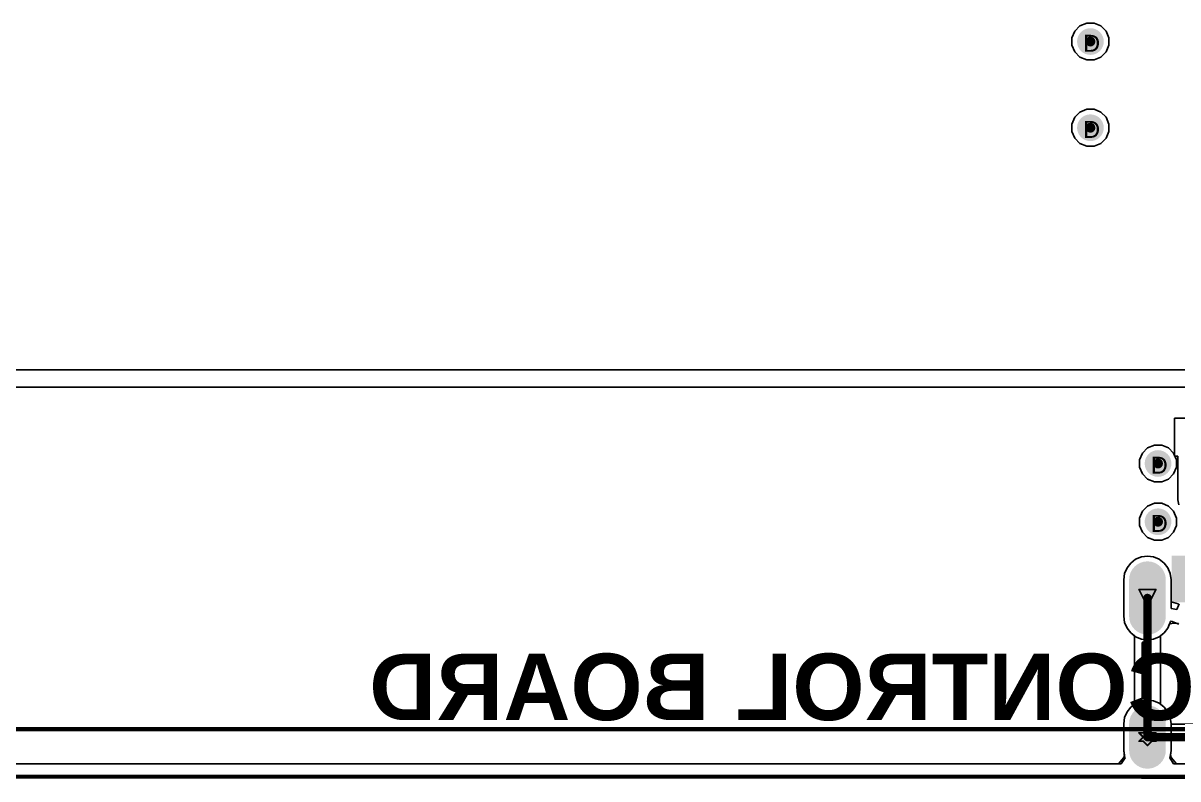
# Model space of a CAD drawing. Header units: inches. Extents: x 0 to 5032, y 0 to 5323.
# Drawn here: x 38.36 to 73.09, y -0.07 to 22.65 of the extents above; entities that cross this region are included whole.
import ezdxf

# ---------------------------------------------------------------- set-up
doc = ezdxf.new("R2010")
doc.units = ezdxf.units.IN
for name, color, linetype in [('Board Outline', 216, 'Continuous'), ('Bottom Layer', 5, 'Continuous'), ('Bottom Overlay', 54, 'Continuous'), ('Bottom Solder', 6, 'Continuous'), ('Dimension', 6, 'Continuous'), ('Drill Drawing', 1, 'Continuous'), ('Layer 1', 16, 'Continuous'), ('Layer 2', 76, 'Continuous'), ('Mechanical 13', 56, 'Continuous'), ('Multi-Layer', 9, 'Continuous'), ('Pad Holes', 156, 'Continuous'), ('Top Layer', 1, 'Continuous'), ('Top Overlay', 2, 'Continuous'), ('Top Paste', 8, 'Continuous'), ('Top Solder', 216, 'Continuous'), ('Via Holes', 16, 'Continuous')]:
    doc.layers.add(name, color=color, linetype=linetype)
doc.styles.add('Arial', font='', dxfattribs={"height": 0.2})
doc.styles.add('Arial_Bold', font='', dxfattribs={"height": 0.2})
doc.styles.get('Arial').set_extended_font_data('Arial')
doc.styles.get('Arial_Bold').set_extended_font_data('Arial', bold=True)

# ---------------------------------------------------------------- blocks, each defined once
blk = doc.blocks.new('TYPE_C_31_M_12__442')
at = {"layer": 'Bottom Layer'}
h = blk.add_hatch(color=5, dxfattribs=at)
edge = h.paths.add_edge_path()
edge.add_arc((-4.325, 2.355), 0.45, 0, 180)
edge.add_line((-4.775, 2.355), (-4.775, 1.255))
edge.add_arc((-4.325, 1.255), 0.45, 180, 360)
edge.add_line((-3.875, 1.255), (-3.875, 2.355))
h = blk.add_hatch(color=5, dxfattribs=at)
edge = h.paths.add_edge_path()
edge.add_arc((4.325, 1.255), 0.45, 180, 360)
edge.add_line((4.775, 1.255), (4.775, 2.355))
edge.add_arc((4.325, 2.355), 0.45, 0, 180)
edge.add_line((3.875, 2.355), (3.875, 1.255))
h = blk.add_hatch(color=5, dxfattribs=at)
edge = h.paths.add_edge_path()
edge.add_arc((-4.325, -2.775), 0.45, 180, 360)
edge.add_line((-3.875, -2.775), (-3.875, -1.975))
edge.add_arc((-4.325, -1.975), 0.45, 0, 180)
edge.add_line((-4.775, -1.975), (-4.775, -2.775))
h = blk.add_hatch(color=5, dxfattribs=at)
edge = h.paths.add_edge_path()
edge.add_arc((4.325, -2.775), 0.45, 180, 360)
edge.add_line((4.775, -2.775), (4.775, -1.975))
edge.add_arc((4.325, -1.975), 0.45, 0, 180)
edge.add_line((3.875, -1.975), (3.875, -2.775))
at = {"layer": 'Bottom Solder'}
h = blk.add_hatch(color=6, dxfattribs=at)
edge = h.paths.add_edge_path()
edge.add_arc((-4.325, 2.355), 0.552, 0, 180)
edge.add_line((-4.877, 2.355), (-4.877, 1.255))
edge.add_arc((-4.325, 1.255), 0.552, 180, 360)
edge.add_line((-3.773, 1.255), (-3.773, 2.355))
h = blk.add_hatch(color=6, dxfattribs=at)
edge = h.paths.add_edge_path()
edge.add_arc((4.325, 1.255), 0.552, 180, 360)
edge.add_line((4.877, 1.255), (4.877, 2.355))
edge.add_arc((4.325, 2.355), 0.552, 0, 180)
edge.add_line((3.773, 2.355), (3.773, 1.255))
h = blk.add_hatch(color=6, dxfattribs=at)
edge = h.paths.add_edge_path()
edge.add_arc((-2.89, 1.305), 0.102, 0, 360)
h = blk.add_hatch(color=6, dxfattribs=at)
edge = h.paths.add_edge_path()
edge.add_arc((2.89, 1.305), 0.102, 0, 360)
h = blk.add_hatch(color=6, dxfattribs=at)
edge = h.paths.add_edge_path()
edge.add_arc((-4.325, -2.775), 0.552, 180, 360)
edge.add_line((-3.773, -2.775), (-3.773, -1.975))
edge.add_arc((-4.325, -1.975), 0.552, 0, 180)
edge.add_line((-4.877, -1.975), (-4.877, -2.775))
h = blk.add_hatch(color=6, dxfattribs=at)
edge = h.paths.add_edge_path()
edge.add_arc((4.325, -2.775), 0.552, 180, 360)
edge.add_line((4.877, -2.775), (4.877, -1.975))
edge.add_arc((4.325, -1.975), 0.552, 0, 180)
edge.add_line((3.773, -1.975), (3.773, -2.775))
at = {"layer": 'Layer 1'}
h = blk.add_hatch(color=16, dxfattribs=at)
edge = h.paths.add_edge_path()
edge.add_arc((-4.325, 2.355), 0.45, 0, 180)
edge.add_line((-4.775, 2.355), (-4.775, 1.255))
edge.add_arc((-4.325, 1.255), 0.45, 180, 360)
edge.add_line((-3.875, 1.255), (-3.875, 2.355))
h = blk.add_hatch(color=16, dxfattribs=at)
edge = h.paths.add_edge_path()
edge.add_arc((4.325, 1.255), 0.45, 180, 360)
edge.add_line((4.775, 1.255), (4.775, 2.355))
edge.add_arc((4.325, 2.355), 0.45, 0, 180)
edge.add_line((3.875, 2.355), (3.875, 1.255))
h = blk.add_hatch(color=16, dxfattribs=at)
edge = h.paths.add_edge_path()
edge.add_arc((-4.325, -2.775), 0.45, 180, 360)
edge.add_line((-3.875, -2.775), (-3.875, -1.975))
edge.add_arc((-4.325, -1.975), 0.45, 0, 180)
edge.add_line((-4.775, -1.975), (-4.775, -2.775))
h = blk.add_hatch(color=16, dxfattribs=at)
edge = h.paths.add_edge_path()
edge.add_arc((4.325, -2.775), 0.45, 180, 360)
edge.add_line((4.775, -2.775), (4.775, -1.975))
edge.add_arc((4.325, -1.975), 0.45, 0, 180)
edge.add_line((3.875, -1.975), (3.875, -2.775))
at = {"layer": 'Layer 2'}
h = blk.add_hatch(color=76, dxfattribs=at)
edge = h.paths.add_edge_path()
edge.add_arc((-4.325, 2.355), 0.45, 0, 180)
edge.add_line((-4.775, 2.355), (-4.775, 1.255))
edge.add_arc((-4.325, 1.255), 0.45, 180, 360)
edge.add_line((-3.875, 1.255), (-3.875, 2.355))
h = blk.add_hatch(color=76, dxfattribs=at)
edge = h.paths.add_edge_path()
edge.add_arc((4.325, 1.255), 0.45, 180, 360)
edge.add_line((4.775, 1.255), (4.775, 2.355))
edge.add_arc((4.325, 2.355), 0.45, 0, 180)
edge.add_line((3.875, 2.355), (3.875, 1.255))
h = blk.add_hatch(color=76, dxfattribs=at)
edge = h.paths.add_edge_path()
edge.add_arc((-4.325, -2.775), 0.45, 180, 360)
edge.add_line((-3.875, -2.775), (-3.875, -1.975))
edge.add_arc((-4.325, -1.975), 0.45, 0, 180)
edge.add_line((-4.775, -1.975), (-4.775, -2.775))
h = blk.add_hatch(color=76, dxfattribs=at)
edge = h.paths.add_edge_path()
edge.add_arc((4.325, -2.775), 0.45, 180, 360)
edge.add_line((4.775, -2.775), (4.775, -1.975))
edge.add_arc((4.325, -1.975), 0.45, 0, 180)
edge.add_line((3.875, -1.975), (3.875, -2.775))
at = {"layer": 'Multi-Layer'}
h = blk.add_hatch(color=9, dxfattribs=at)
edge = h.paths.add_edge_path()
edge.add_arc((-4.325, 2.355), 0.45, 0, 180)
edge.add_line((-4.775, 2.355), (-4.775, 1.255))
edge.add_arc((-4.325, 1.255), 0.45, 180, 360)
edge.add_line((-3.875, 1.255), (-3.875, 2.355))
h = blk.add_hatch(color=9, dxfattribs=at)
edge = h.paths.add_edge_path()
edge.add_arc((4.325, 1.255), 0.45, 180, 360)
edge.add_line((4.775, 1.255), (4.775, 2.355))
edge.add_arc((4.325, 2.355), 0.45, 0, 180)
edge.add_line((3.875, 2.355), (3.875, 1.255))
h = blk.add_hatch(color=9, dxfattribs=at)
edge = h.paths.add_edge_path()
edge.add_arc((-4.325, -2.775), 0.45, 180, 360)
edge.add_line((-3.875, -2.775), (-3.875, -1.975))
edge.add_arc((-4.325, -1.975), 0.45, 0, 180)
edge.add_line((-4.775, -1.975), (-4.775, -2.775))
h = blk.add_hatch(color=9, dxfattribs=at)
edge = h.paths.add_edge_path()
edge.add_arc((4.325, -2.775), 0.45, 180, 360)
edge.add_line((4.775, -2.775), (4.775, -1.975))
edge.add_arc((4.325, -1.975), 0.45, 0, 180)
edge.add_line((3.875, -1.975), (3.875, -2.775))
at = {"layer": 'Pad Holes'}
h = blk.add_hatch(color=7, dxfattribs=at)
edge = h.paths.add_edge_path()
edge.add_arc((-4.325, 1.255), 0.3, 180, 360)
edge.add_line((-4.025, 1.255), (-4.025, 2.355))
edge.add_arc((-4.325, 2.355), 0.3, 0, 180)
edge.add_line((-4.625, 2.355), (-4.625, 1.255))
h = blk.add_hatch(color=7, dxfattribs=at)
edge = h.paths.add_edge_path()
edge.add_arc((4.325, 1.255), 0.3, 180, 360)
edge.add_line((4.625, 1.255), (4.625, 2.355))
edge.add_arc((4.325, 2.355), 0.3, 0, 180)
edge.add_line((4.025, 2.355), (4.025, 1.255))
h = blk.add_hatch(color=7, dxfattribs=at)
edge = h.paths.add_edge_path()
edge.add_arc((-2.89, 1.305), 0.31, 0, 360)
h = blk.add_hatch(color=7, dxfattribs=at)
edge = h.paths.add_edge_path()
edge.add_arc((2.89, 1.305), 0.31, 0, 360)
h = blk.add_hatch(color=7, dxfattribs=at)
edge = h.paths.add_edge_path()
edge.add_arc((-4.325, -2.775), 0.3, 180, 360)
edge.add_line((-4.025, -2.775), (-4.025, -1.975))
edge.add_arc((-4.325, -1.975), 0.3, 0, 180)
edge.add_line((-4.625, -1.975), (-4.625, -2.775))
h = blk.add_hatch(color=7, dxfattribs=at)
edge = h.paths.add_edge_path()
edge.add_arc((4.325, -2.775), 0.3, 180, 360)
edge.add_line((4.625, -2.775), (4.625, -1.975))
edge.add_arc((4.325, -1.975), 0.3, 0, 180)
edge.add_line((4.025, -1.975), (4.025, -2.775))
at = {"layer": 'Top Layer'}
h = blk.add_hatch(color=1, dxfattribs=at)
edge = h.paths.add_edge_path()
edge.add_arc((-4.325, 2.355), 0.45, 0, 180)
edge.add_line((-4.775, 2.355), (-4.775, 1.255))
edge.add_arc((-4.325, 1.255), 0.45, 180, 360)
edge.add_line((-3.875, 1.255), (-3.875, 2.355))
for points in [[(-3.5, 2.975), (-2.9, 2.975), (-2.9, 1.775), (-3.5, 1.775)], [(-2.7, 2.975), (-2.1, 2.975), (-2.1, 1.775), (-2.7, 1.775)], [(-1.9, 2.975), (-1.6, 2.975), (-1.6, 1.775), (-1.9, 1.775)], [(-1.4, 2.975), (-1.1, 2.975), (-1.1, 1.775), (-1.4, 1.775)], [(-0.9, 2.975), (-0.6, 2.975), (-0.6, 1.775), (-0.9, 1.775)], [(-0.4, 2.975), (-0.1, 2.975), (-0.1, 1.775), (-0.4, 1.775)], [(0.4, 1.775), (0.1, 1.775), (0.1, 2.975), (0.4, 2.975)], [(0.9, 1.775), (0.6, 1.775), (0.6, 2.975), (0.9, 2.975)], [(1.4, 1.775), (1.1, 1.775), (1.1, 2.975), (1.4, 2.975)], [(1.9, 1.775), (1.6, 1.775), (1.6, 2.975), (1.9, 2.975)], [(2.7, 1.775), (2.1, 1.775), (2.1, 2.975), (2.7, 2.975)], [(2.9, 2.975), (3.5, 2.975), (3.5, 1.775), (2.9, 1.775)]]:
    blk.add_hatch(color=1, dxfattribs=at).paths.add_polyline_path(points)
h = blk.add_hatch(color=1, dxfattribs=at)
edge = h.paths.add_edge_path()
edge.add_arc((4.325, 1.255), 0.45, 180, 360)
edge.add_line((4.775, 1.255), (4.775, 2.355))
edge.add_arc((4.325, 2.355), 0.45, 0, 180)
edge.add_line((3.875, 2.355), (3.875, 1.255))
h = blk.add_hatch(color=1, dxfattribs=at)
edge = h.paths.add_edge_path()
edge.add_arc((-4.325, -2.775), 0.45, 180, 360)
edge.add_line((-3.875, -2.775), (-3.875, -1.975))
edge.add_arc((-4.325, -1.975), 0.45, 0, 180)
edge.add_line((-4.775, -1.975), (-4.775, -2.775))
h = blk.add_hatch(color=1, dxfattribs=at)
edge = h.paths.add_edge_path()
edge.add_arc((4.325, -2.775), 0.45, 180, 360)
edge.add_line((4.775, -2.775), (4.775, -1.975))
edge.add_arc((4.325, -1.975), 0.45, 0, 180)
edge.add_line((3.875, -1.975), (3.875, -2.775))
at = {"layer": 'Top Paste'}
for points in [[(-3.5, 2.975), (-2.9, 2.975), (-2.9, 1.775), (-3.5, 1.775)], [(-2.7, 2.975), (-2.1, 2.975), (-2.1, 1.775), (-2.7, 1.775)], [(-1.9, 2.975), (-1.6, 2.975), (-1.6, 1.775), (-1.9, 1.775)], [(-1.4, 2.975), (-1.1, 2.975), (-1.1, 1.775), (-1.4, 1.775)], [(-0.9, 2.975), (-0.6, 2.975), (-0.6, 1.775), (-0.9, 1.775)], [(-0.4, 2.975), (-0.1, 2.975), (-0.1, 1.775), (-0.4, 1.775)], [(0.4, 1.775), (0.1, 1.775), (0.1, 2.975), (0.4, 2.975)], [(0.9, 1.775), (0.6, 1.775), (0.6, 2.975), (0.9, 2.975)], [(1.4, 1.775), (1.1, 1.775), (1.1, 2.975), (1.4, 2.975)], [(1.9, 1.775), (1.6, 1.775), (1.6, 2.975), (1.9, 2.975)], [(2.7, 1.775), (2.1, 1.775), (2.1, 2.975), (2.7, 2.975)], [(2.9, 2.975), (3.5, 2.975), (3.5, 1.775), (2.9, 1.775)]]:
    blk.add_hatch(color=8, dxfattribs=at).paths.add_polyline_path(points)
at = {"layer": 'Top Solder'}
h = blk.add_hatch(color=216, dxfattribs=at)
edge = h.paths.add_edge_path()
edge.add_arc((-4.325, 2.355), 0.552, 0, 180)
edge.add_line((-4.877, 2.355), (-4.877, 1.255))
edge.add_arc((-4.325, 1.255), 0.552, 180, 360)
edge.add_line((-3.773, 1.255), (-3.773, 2.355))
for points in [[(-3.602, 3.077), (-2.798, 3.077), (-2.798, 1.673), (-3.602, 1.673)], [(-2.802, 3.077), (-1.998, 3.077), (-1.998, 1.673), (-2.802, 1.673)], [(-2.002, 3.077), (-1.498, 3.077), (-1.498, 1.673), (-2.002, 1.673)], [(-1.502, 3.077), (-0.998, 3.077), (-0.998, 1.673), (-1.502, 1.673)], [(-1.002, 3.077), (-0.498, 3.077), (-0.498, 1.673), (-1.002, 1.673)], [(-0.502, 3.077), (0.002, 3.077), (0.002, 1.673), (-0.502, 1.673)], [(0.502, 1.673), (-0.002, 1.673), (-0.002, 3.077), (0.502, 3.077)], [(1.002, 1.673), (0.498, 1.673), (0.498, 3.077), (1.002, 3.077)], [(1.502, 1.673), (0.998, 1.673), (0.998, 3.077), (1.502, 3.077)], [(2.002, 1.673), (1.498, 1.673), (1.498, 3.077), (2.002, 3.077)], [(2.802, 1.673), (1.998, 1.673), (1.998, 3.077), (2.802, 3.077)], [(2.798, 3.077), (3.602, 3.077), (3.602, 1.673), (2.798, 1.673)]]:
    blk.add_hatch(color=216, dxfattribs=at).paths.add_polyline_path(points)
h = blk.add_hatch(color=216, dxfattribs=at)
edge = h.paths.add_edge_path()
edge.add_arc((4.325, 1.255), 0.552, 180, 360)
edge.add_line((4.877, 1.255), (4.877, 2.355))
edge.add_arc((4.325, 2.355), 0.552, 0, 180)
edge.add_line((3.773, 2.355), (3.773, 1.255))
h = blk.add_hatch(color=216, dxfattribs=at)
edge = h.paths.add_edge_path()
edge.add_arc((-2.89, 1.305), 0.102, 0, 360)
h = blk.add_hatch(color=216, dxfattribs=at)
edge = h.paths.add_edge_path()
edge.add_arc((2.89, 1.305), 0.102, 0, 360)
h = blk.add_hatch(color=216, dxfattribs=at)
edge = h.paths.add_edge_path()
edge.add_arc((-4.325, -2.775), 0.552, 180, 360)
edge.add_line((-3.773, -2.775), (-3.773, -1.975))
edge.add_arc((-4.325, -1.975), 0.552, 0, 180)
edge.add_line((-4.877, -1.975), (-4.877, -2.775))
h = blk.add_hatch(color=216, dxfattribs=at)
edge = h.paths.add_edge_path()
edge.add_arc((4.325, -2.775), 0.552, 180, 360)
edge.add_line((4.877, -2.775), (4.877, -1.975))
edge.add_arc((4.325, -1.975), 0.552, 0, 180)
edge.add_line((3.773, -1.975), (3.773, -2.775))
at = {"layer": 'Mechanical 13'}
for points in [[(-1.868, -2.897, 0.127, 0.127, 0), (-1.691, -2.72, 0.127, 0.127, 0)], [(-1.691, -2.72, 0.127, 0.127, 0), (-1.487, -2.72, 0.127, 0.127, 0)], [(-1.868, -3.202, 0.127, 0.127, 0), (-1.868, -2.897, 0.127, 0.127, 0)], [(-2.072, -3.202, 0.127, 0.127, 0), (-1.908, -3.365, 0.127, 0.127, 0)], [(-2.072, -3.202, 0.127, 0.127, 0), (-1.868, -3.202, 0.127, 0.127, 0)], [(-1.868, -3.202, 0.127, 0.127, 0), (-1.665, -3.202, 0.127, 0.127, 0)], [(-1.828, -3.365, 0.127, 0.127, 0), (-1.665, -3.202, 0.127, 0.127, 0)]]:
    blk.add_lwpolyline(points, format="xyseb", dxfattribs=at)
for points in [[(-1.722, -2.72, 0.0635, 0.0635, 1), (-1.659, -2.72, 0.0635, 0.0635, 1)], [(-1.722, -2.72, 0.0635, 0.0635, 1), (-1.659, -2.72, 0.0635, 0.0635, 1)], [(-1.519, -2.72, 0.0635, 0.0635, 1), (-1.456, -2.72, 0.0635, 0.0635, 1)], [(-1.9, -2.897, 0.0635, 0.0635, 1), (-1.837, -2.897, 0.0635, 0.0635, 1)], [(-1.9, -2.897, 0.0635, 0.0635, 1), (-1.837, -2.897, 0.0635, 0.0635, 1)], [(-2.103, -3.202, 0.0635, 0.0635, 1), (-2.04, -3.202, 0.0635, 0.0635, 1)], [(-2.103, -3.202, 0.0635, 0.0635, 1), (-2.04, -3.202, 0.0635, 0.0635, 1)], [(-1.94, -3.365, 0.0635, 0.0635, 1), (-1.877, -3.365, 0.0635, 0.0635, 1)], [(-1.9, -3.202, 0.0635, 0.0635, 1), (-1.837, -3.202, 0.0635, 0.0635, 1)], [(-1.9, -3.202, 0.0635, 0.0635, 1), (-1.837, -3.202, 0.0635, 0.0635, 1)], [(-1.9, -3.202, 0.0635, 0.0635, 1), (-1.837, -3.202, 0.0635, 0.0635, 1)], [(-1.86, -3.365, 0.0635, 0.0635, 1), (-1.797, -3.365, 0.0635, 0.0635, 1)], [(-1.697, -3.202, 0.0635, 0.0635, 1), (-1.633, -3.202, 0.0635, 0.0635, 1)], [(-1.697, -3.202, 0.0635, 0.0635, 1), (-1.633, -3.202, 0.0635, 0.0635, 1)]]:
    blk.add_lwpolyline(points, format="xyseb", close=True, dxfattribs=at)
at = {"layer": 'Top Overlay'}
for points in [[(-4.445, -1.181, 0.127, 0.127, 0), (-4.445, 0.445, 0.127, 0.127, 0)], [(4.445, -1.181, 0.127, 0.127, 0), (4.445, 0.445, 0.127, 0.127, 0)], [(-4.495, -3.569, 0.127, 0.127, 0), (4.495, -3.569, 0.127, 0.127, 0)]]:
    blk.add_lwpolyline(points, format="xyseb", dxfattribs=at)
for points in [[(-4.476, 0.445, 0.0635, 0.0635, 1), (-4.413, 0.445, 0.0635, 0.0635, 1)], [(4.413, 0.445, 0.0635, 0.0635, 1), (4.476, 0.445, 0.0635, 0.0635, 1)], [(-4.476, -1.181, 0.0635, 0.0635, 1), (-4.413, -1.181, 0.0635, 0.0635, 1)], [(4.413, -1.181, 0.0635, 0.0635, 1), (4.476, -1.181, 0.0635, 0.0635, 1)], [(-4.527, -3.569, 0.0635, 0.0635, 1), (-4.464, -3.569, 0.0635, 0.0635, 1)], [(4.464, -3.569, 0.0635, 0.0635, 1), (4.527, -3.569, 0.0635, 0.0635, 1)]]:
    blk.add_lwpolyline(points, format="xyseb", close=True, dxfattribs=at)
at = {"layer": 'Mechanical 13', "style": 'Arial_Bold'}
blk.add_text('PCB Edge', height=0.8, rotation=360, dxfattribs=at).set_placement((-1.338, -2.999))

msp = doc.modelspace()

# ---------------------------------------------------------------- hatches: boundary and pattern name
at = {"layer": 'Bottom Layer'}
h = msp.add_hatch(color=5, dxfattribs=at)
edge = h.paths.add_edge_path()
edge.add_arc((70.46, 22.098), 0.3, 0, 360)
h = msp.add_hatch(color=5, dxfattribs=at)
edge = h.paths.add_edge_path()
edge.add_arc((70.46, 19.507), 0.3, 0, 360)
h = msp.add_hatch(color=5, dxfattribs=at)
edge = h.paths.add_edge_path()
edge.add_arc((72.494, 9.414), 0.3, 0, 360)
h = msp.add_hatch(color=5, dxfattribs=at)
edge = h.paths.add_edge_path()
edge.add_arc((72.494, 7.663), 0.3, 0, 360)
at = {"layer": 'Bottom Solder'}
h = msp.add_hatch(color=6, dxfattribs=at)
edge = h.paths.add_edge_path()
edge.add_arc((70.46, 22.098), 0.402, 0, 360)
h = msp.add_hatch(color=6, dxfattribs=at)
edge = h.paths.add_edge_path()
edge.add_arc((70.46, 19.507), 0.402, 0, 360)
h = msp.add_hatch(color=6, dxfattribs=at)
edge = h.paths.add_edge_path()
edge.add_arc((72.494, 9.414), 0.402, 0, 360)
h = msp.add_hatch(color=6, dxfattribs=at)
edge = h.paths.add_edge_path()
edge.add_arc((72.494, 7.663), 0.402, 0, 360)
at = {"layer": 'Layer 1'}
h = msp.add_hatch(color=16, dxfattribs=at)
edge = h.paths.add_edge_path()
edge.add_arc((70.46, 22.098), 0.3, 0, 360)
h = msp.add_hatch(color=16, dxfattribs=at)
edge = h.paths.add_edge_path()
edge.add_arc((70.46, 19.507), 0.3, 0, 360)
h = msp.add_hatch(color=16, dxfattribs=at)
edge = h.paths.add_edge_path()
edge.add_arc((72.494, 9.414), 0.3, 0, 360)
h = msp.add_hatch(color=16, dxfattribs=at)
edge = h.paths.add_edge_path()
edge.add_arc((72.494, 7.663), 0.3, 0, 360)
at = {"layer": 'Layer 2'}
h = msp.add_hatch(color=76, dxfattribs=at)
edge = h.paths.add_edge_path()
edge.add_arc((70.46, 22.098), 0.3, 0, 360)
h = msp.add_hatch(color=76, dxfattribs=at)
edge = h.paths.add_edge_path()
edge.add_arc((70.46, 19.507), 0.3, 0, 360)
h = msp.add_hatch(color=76, dxfattribs=at)
edge = h.paths.add_edge_path()
edge.add_arc((72.494, 9.414), 0.3, 0, 360)
h = msp.add_hatch(color=76, dxfattribs=at)
edge = h.paths.add_edge_path()
edge.add_arc((72.494, 7.663), 0.3, 0, 360)
at = {"layer": 'Top Layer'}
h = msp.add_hatch(color=1, dxfattribs=at)
edge = h.paths.add_edge_path()
edge.add_arc((70.46, 22.098), 0.3, 0, 360)
h = msp.add_hatch(color=1, dxfattribs=at)
edge = h.paths.add_edge_path()
edge.add_arc((70.46, 19.507), 0.3, 0, 360)
h = msp.add_hatch(color=1, dxfattribs=at)
edge = h.paths.add_edge_path()
edge.add_arc((72.494, 9.414), 0.3, 0, 360)
h = msp.add_hatch(color=1, dxfattribs=at)
edge = h.paths.add_edge_path()
edge.add_arc((72.494, 7.663), 0.3, 0, 360)
at = {"layer": 'Top Solder'}
h = msp.add_hatch(color=216, dxfattribs=at)
edge = h.paths.add_edge_path()
edge.add_arc((70.46, 22.098), 0.402, 0, 360)
h = msp.add_hatch(color=216, dxfattribs=at)
edge = h.paths.add_edge_path()
edge.add_arc((70.46, 19.507), 0.402, 0, 360)
h = msp.add_hatch(color=216, dxfattribs=at)
edge = h.paths.add_edge_path()
edge.add_arc((72.494, 9.414), 0.402, 0, 360)
h = msp.add_hatch(color=216, dxfattribs=at)
edge = h.paths.add_edge_path()
edge.add_arc((72.494, 7.663), 0.402, 0, 360)
at = {"layer": 'Via Holes'}
h = msp.add_hatch(color=7, dxfattribs=at)
edge = h.paths.add_edge_path()
edge.add_arc((70.46, 22.098), 0.15, 0, 360)
h = msp.add_hatch(color=7, dxfattribs=at)
edge = h.paths.add_edge_path()
edge.add_arc((70.46, 19.507), 0.15, 0, 360)
h = msp.add_hatch(color=7, dxfattribs=at)
edge = h.paths.add_edge_path()
edge.add_arc((72.494, 9.414), 0.15, 0, 360)
h = msp.add_hatch(color=7, dxfattribs=at)
edge = h.paths.add_edge_path()
edge.add_arc((72.494, 7.663), 0.15, 0, 360)

# ---------------------------------------------------------------- linework, layer by layer
at = {"layer": 'Board Outline'}
msp.add_lwpolyline([(0, 0, 0.127, 0.127, 0), (100.293, 0, 0.127, 0.127, 0)], format="xyseb", dxfattribs=at)
at = {"layer": 'Bottom Layer'}
for p, q in [((71.992, 6.607), (71.821, 6.536)), ((72.176, 6.631), (71.992, 6.607)), ((72.359, 6.607), (72.176, 6.631)), ((72.531, 6.536), (72.359, 6.607)), ((71.561, 6.276), (71.49, 6.105)), ((71.674, 6.423), (71.561, 6.276)), ((71.821, 6.536), (71.674, 6.423)), ((72.678, 6.423), (72.531, 6.536)), ((72.791, 6.276), (72.678, 6.423)), ((72.862, 6.105), (72.791, 6.276)), ((71.49, 6.105), (71.466, 5.921)), ((71.466, 5.921), (71.466, 4.821)), ((72.886, 5.921), (72.862, 6.105)), ((72.886, 5.059), (72.886, 5.921)), ((73.064, 5.024), (72.886, 5.059)), ((73.133, 5.191), (73.064, 5.024)), ((71.466, 4.821), (71.49, 4.637)), ((71.49, 4.637), (71.561, 4.466)), ((72.791, 4.466), (72.862, 4.637)), ((72.862, 4.637), (72.865, 4.661)), ((72.865, 4.661), (72.89, 4.673)), ((72.89, 4.673), (73.12, 4.582)), ((71.561, 4.466), (71.674, 4.319)), ((71.674, 4.319), (71.787, 4.232)), ((71.787, 4.232), (71.787, 2.18)), ((72.564, 4.232), (72.678, 4.319)), ((72.564, 2.18), (72.564, 4.232)), ((72.678, 4.319), (72.791, 4.466)), ((71.674, 2.093), (71.561, 1.946)), ((71.787, 2.18), (71.674, 2.093)), ((72.678, 2.093), (72.564, 2.18)), ((72.791, 1.946), (72.678, 2.093)), ((71.49, 1.775), (71.466, 1.591)), ((71.561, 1.946), (71.49, 1.775)), ((72.862, 1.775), (72.791, 1.946)), ((72.886, 1.591), (72.862, 1.775)), ((71.466, 1.591), (71.466, 0.791)), ((72.886, 1.58), (72.886, 1.591)), ((80.116, 1.58), (72.886, 1.58)), ((71.466, 0.791), (71.49, 0.607)), ((71.388, 0.388), (4.474, 0.388)), ((71.507, 0.566), (71.388, 0.388)), ((71.49, 0.607), (71.507, 0.566))]:
    msp.add_line(p, q, dxfattribs=at)
for points in [[(72.176, 1.191, 0.254, 0.254, 0), (72.176, 5.371, 0.254, 0.254, 0)], [(72.176, 1.191, 0.254, 0.254, 0), (80.826, 1.191, 0.254, 0.254, 0)]]:
    msp.add_lwpolyline(points, format="xyseb", dxfattribs=at)
for points in [[(72.112, 5.371, 0.127, 0.127, 1), (72.239, 5.371, 0.127, 0.127, 1)], [(72.112, 1.191, 0.127, 0.127, 1), (72.239, 1.191, 0.127, 0.127, 1)], [(72.112, 1.191, 0.127, 0.127, 1), (72.239, 1.191, 0.127, 0.127, 1)]]:
    msp.add_lwpolyline(points, format="xyseb", close=True, dxfattribs=at)
at = {"layer": 'Dimension'}
msp.add_lwpolyline([(12.495, 1.428, 0.127, 0.127, 0), (97.015, 1.428, 0.127, 0.127, 0)], format="xyseb", dxfattribs=at)
at = {"layer": 'Drill Drawing'}
for points in [[(71.922, 5.625, 0.0508, 0.0508, 0), (72.43, 5.625, 0.0508, 0.0508, 0)], [(71.922, 5.625, 0.0508, 0.0508, 0), (72.176, 5.117, 0.0508, 0.0508, 0)], [(72.176, 5.117, 0.0508, 0.0508, 0), (72.43, 5.625, 0.0508, 0.0508, 0)], [(72.049, 1.318, 0.0508, 0.0508, 0), (72.176, 1.445, 0.0508, 0.0508, 0)], [(72.176, 1.445, 0.0508, 0.0508, 0), (72.303, 1.318, 0.0508, 0.0508, 0)], [(71.922, 1.318, 0.0508, 0.0508, 0), (72.049, 1.191, 0.0508, 0.0508, 0)], [(71.922, 1.318, 0.0508, 0.0508, 0), (72.049, 1.318, 0.0508, 0.0508, 0)], [(71.922, 1.064, 0.0508, 0.0508, 0), (72.049, 1.191, 0.0508, 0.0508, 0)], [(71.922, 1.064, 0.0508, 0.0508, 0), (72.049, 1.064, 0.0508, 0.0508, 0)], [(72.049, 1.064, 0.0508, 0.0508, 0), (72.176, 0.937, 0.0508, 0.0508, 0)], [(72.176, 0.937, 0.0508, 0.0508, 0), (72.303, 1.064, 0.0508, 0.0508, 0)], [(72.303, 1.318, 0.0508, 0.0508, 0), (72.43, 1.318, 0.0508, 0.0508, 0)], [(72.303, 1.191, 0.0508, 0.0508, 0), (72.43, 1.318, 0.0508, 0.0508, 0)], [(72.303, 1.191, 0.0508, 0.0508, 0), (72.43, 1.064, 0.0508, 0.0508, 0)], [(72.303, 1.064, 0.0508, 0.0508, 0), (72.43, 1.064, 0.0508, 0.0508, 0)]]:
    msp.add_lwpolyline(points, format="xyseb", dxfattribs=at)
for points in [[(71.909, 5.625, 0.0254, 0.0254, 1), (71.934, 5.625, 0.0254, 0.0254, 1)], [(71.909, 5.625, 0.0254, 0.0254, 1), (71.934, 5.625, 0.0254, 0.0254, 1)], [(72.417, 5.625, 0.0254, 0.0254, 1), (72.442, 5.625, 0.0254, 0.0254, 1)], [(72.417, 5.625, 0.0254, 0.0254, 1), (72.442, 5.625, 0.0254, 0.0254, 1)], [(72.163, 5.117, 0.0254, 0.0254, 1), (72.188, 5.117, 0.0254, 0.0254, 1)], [(72.163, 5.117, 0.0254, 0.0254, 1), (72.188, 5.117, 0.0254, 0.0254, 1)], [(72.163, 1.445, 0.0254, 0.0254, 1), (72.188, 1.445, 0.0254, 0.0254, 1)], [(72.163, 1.445, 0.0254, 0.0254, 1), (72.188, 1.445, 0.0254, 0.0254, 1)], [(71.909, 1.318, 0.0254, 0.0254, 1), (71.934, 1.318, 0.0254, 0.0254, 1)], [(71.909, 1.318, 0.0254, 0.0254, 1), (71.934, 1.318, 0.0254, 0.0254, 1)], [(71.909, 1.064, 0.0254, 0.0254, 1), (71.934, 1.064, 0.0254, 0.0254, 1)], [(71.909, 1.064, 0.0254, 0.0254, 1), (71.934, 1.064, 0.0254, 0.0254, 1)], [(72.036, 1.318, 0.0254, 0.0254, 1), (72.061, 1.318, 0.0254, 0.0254, 1)], [(72.036, 1.318, 0.0254, 0.0254, 1), (72.061, 1.318, 0.0254, 0.0254, 1)], [(72.036, 1.191, 0.0254, 0.0254, 1), (72.061, 1.191, 0.0254, 0.0254, 1)], [(72.036, 1.191, 0.0254, 0.0254, 1), (72.061, 1.191, 0.0254, 0.0254, 1)], [(72.036, 1.064, 0.0254, 0.0254, 1), (72.061, 1.064, 0.0254, 0.0254, 1)], [(72.036, 1.064, 0.0254, 0.0254, 1), (72.061, 1.064, 0.0254, 0.0254, 1)], [(72.29, 1.318, 0.0254, 0.0254, 1), (72.315, 1.318, 0.0254, 0.0254, 1)], [(72.29, 1.318, 0.0254, 0.0254, 1), (72.315, 1.318, 0.0254, 0.0254, 1)], [(72.29, 1.191, 0.0254, 0.0254, 1), (72.315, 1.191, 0.0254, 0.0254, 1)], [(72.29, 1.191, 0.0254, 0.0254, 1), (72.315, 1.191, 0.0254, 0.0254, 1)], [(72.29, 1.064, 0.0254, 0.0254, 1), (72.315, 1.064, 0.0254, 0.0254, 1)], [(72.29, 1.064, 0.0254, 0.0254, 1), (72.315, 1.064, 0.0254, 0.0254, 1)], [(72.417, 1.318, 0.0254, 0.0254, 1), (72.442, 1.318, 0.0254, 0.0254, 1)], [(72.417, 1.318, 0.0254, 0.0254, 1), (72.442, 1.318, 0.0254, 0.0254, 1)], [(72.417, 1.064, 0.0254, 0.0254, 1), (72.442, 1.064, 0.0254, 0.0254, 1)], [(72.417, 1.064, 0.0254, 0.0254, 1), (72.442, 1.064, 0.0254, 0.0254, 1)], [(72.163, 0.937, 0.0254, 0.0254, 1), (72.188, 0.937, 0.0254, 0.0254, 1)], [(72.163, 0.937, 0.0254, 0.0254, 1), (72.188, 0.937, 0.0254, 0.0254, 1)]]:
    msp.add_lwpolyline(points, format="xyseb", close=True, dxfattribs=at)
at = {"layer": 'Layer 1'}
for p, q in [((85.852, 12.227), (0.388, 12.227)), ((0.388, 11.709), (85.852, 11.709)), ((72.024, 9.728), (71.94, 9.524)), ((72.18, 9.884), (72.024, 9.728)), ((72.384, 9.968), (72.18, 9.884)), ((72.604, 9.968), (72.384, 9.968)), ((72.808, 9.884), (72.604, 9.968)), ((72.964, 9.728), (72.808, 9.884)), ((73.048, 9.524), (72.964, 9.728)), ((71.94, 9.524), (71.94, 9.304)), ((73.048, 9.304), (73.048, 9.524)), ((71.94, 9.304), (72.024, 9.1)), ((72.024, 9.1), (72.18, 8.945)), ((72.808, 8.945), (72.964, 9.1)), ((72.964, 9.1), (73.048, 9.304)), ((72.18, 8.945), (72.384, 8.86)), ((72.384, 8.86), (72.604, 8.86)), ((72.604, 8.86), (72.808, 8.945)), ((72.18, 8.133), (72.024, 7.977)), ((72.384, 8.217), (72.18, 8.133)), ((72.604, 8.217), (72.384, 8.217)), ((72.808, 8.133), (72.604, 8.217)), ((72.964, 7.977), (72.808, 8.133)), ((72.024, 7.977), (71.94, 7.774)), ((71.94, 7.774), (71.94, 7.553)), ((73.048, 7.774), (72.964, 7.977)), ((73.048, 7.553), (73.048, 7.774)), ((71.94, 7.553), (72.024, 7.35)), ((72.024, 7.35), (72.18, 7.194)), ((72.808, 7.194), (72.964, 7.35)), ((72.964, 7.35), (73.048, 7.553)), ((72.18, 7.194), (72.384, 7.109)), ((72.384, 7.109), (72.604, 7.109)), ((72.604, 7.109), (72.808, 7.194)), ((71.992, 6.607), (71.821, 6.536)), ((72.176, 6.631), (71.992, 6.607)), ((72.359, 6.607), (72.176, 6.631)), ((72.531, 6.536), (72.359, 6.607)), ((71.561, 6.276), (71.49, 6.105)), ((71.674, 6.423), (71.561, 6.276)), ((71.821, 6.536), (71.674, 6.423)), ((72.678, 6.423), (72.531, 6.536)), ((72.791, 6.276), (72.678, 6.423)), ((72.862, 6.105), (72.791, 6.276)), ((71.49, 6.105), (71.466, 5.921)), ((71.466, 5.921), (71.466, 4.821)), ((72.886, 5.921), (72.862, 6.105)), ((72.886, 5.259), (72.886, 5.921)), ((73.101, 5.199), (72.886, 5.259)), ((71.466, 4.821), (71.49, 4.637)), ((71.49, 4.637), (71.561, 4.466)), ((72.791, 4.466), (72.842, 4.59)), ((72.842, 4.59), (72.991, 4.619)), ((72.991, 4.619), (73.112, 4.602)), ((71.561, 4.466), (71.674, 4.319)), ((71.674, 4.319), (71.821, 4.206)), ((71.821, 4.206), (71.992, 4.135)), ((72.359, 4.135), (72.531, 4.206)), ((72.531, 4.206), (72.678, 4.319)), ((72.678, 4.319), (72.791, 4.466)), ((71.992, 4.135), (72.176, 4.111)), ((72.176, 4.111), (72.359, 4.135)), ((71.674, 2.093), (71.561, 1.946)), ((71.821, 2.206), (71.674, 2.093)), ((71.992, 2.277), (71.821, 2.206)), ((72.176, 2.301), (71.992, 2.277)), ((72.359, 2.277), (72.176, 2.301)), ((72.531, 2.206), (72.359, 2.277)), ((72.678, 2.093), (72.531, 2.206)), ((72.791, 1.946), (72.678, 2.093)), ((71.49, 1.775), (71.466, 1.591)), ((71.561, 1.946), (71.49, 1.775)), ((72.862, 1.775), (72.791, 1.946)), ((72.886, 1.591), (72.862, 1.775)), ((71.466, 1.591), (71.466, 0.791)), ((72.886, 0.791), (72.886, 1.591)), ((71.466, 0.791), (71.485, 0.642)), ((72.866, 0.642), (72.886, 0.791)), ((71.306, 0.388), (0.388, 0.388)), ((71.462, 0.575), (71.306, 0.388)), ((71.485, 0.642), (71.462, 0.575)), ((72.889, 0.575), (72.866, 0.642)), ((73.046, 0.388), (72.889, 0.575)), ((79.956, 0.388), (73.046, 0.388))]:
    msp.add_line(p, q, dxfattribs=at)
at = {"layer": 'Layer 2'}
for p, q in [((70.349, 22.652), (70.146, 22.568)), ((70.57, 22.652), (70.349, 22.652)), ((70.773, 22.568), (70.57, 22.652)), ((69.99, 22.412), (69.906, 22.208)), ((70.146, 22.568), (69.99, 22.412)), ((70.929, 22.412), (70.773, 22.568)), ((71.014, 22.208), (70.929, 22.412)), ((69.906, 22.208), (69.906, 21.988)), ((69.906, 21.988), (69.99, 21.784)), ((70.929, 21.784), (71.014, 21.988)), ((71.014, 21.988), (71.014, 22.208)), ((69.99, 21.784), (70.146, 21.628)), ((70.146, 21.628), (70.349, 21.544)), ((70.349, 21.544), (70.57, 21.544)), ((70.57, 21.544), (70.773, 21.628)), ((70.773, 21.628), (70.929, 21.784)), ((69.99, 19.821), (69.906, 19.617)), ((70.146, 19.977), (69.99, 19.821)), ((70.349, 20.061), (70.146, 19.977)), ((70.57, 20.061), (70.349, 20.061)), ((70.773, 19.977), (70.57, 20.061)), ((70.929, 19.821), (70.773, 19.977)), ((71.014, 19.617), (70.929, 19.821)), ((69.906, 19.617), (69.906, 19.397)), ((71.014, 19.397), (71.014, 19.617)), ((69.906, 19.397), (69.99, 19.193)), ((69.99, 19.193), (70.146, 19.038)), ((70.773, 19.038), (70.929, 19.193)), ((70.929, 19.193), (71.014, 19.397)), ((70.146, 19.038), (70.349, 18.953)), ((70.349, 18.953), (70.57, 18.953)), ((70.57, 18.953), (70.773, 19.038)), ((72.024, 9.728), (71.94, 9.524)), ((72.18, 9.884), (72.024, 9.728)), ((72.384, 9.968), (72.18, 9.884)), ((72.604, 9.968), (72.384, 9.968)), ((72.808, 9.884), (72.604, 9.968)), ((72.964, 9.728), (72.808, 9.884)), ((73.048, 9.524), (72.964, 9.728)), ((71.94, 9.524), (71.94, 9.304)), ((73.048, 9.304), (73.048, 9.524)), ((71.94, 9.304), (72.024, 9.1)), ((72.024, 9.1), (72.18, 8.945)), ((72.808, 8.945), (72.964, 9.1)), ((72.964, 9.1), (73.048, 9.304)), ((72.18, 8.945), (72.384, 8.86)), ((72.384, 8.86), (72.604, 8.86)), ((72.604, 8.86), (72.808, 8.945)), ((72.18, 8.133), (72.024, 7.977)), ((72.384, 8.217), (72.18, 8.133)), ((72.604, 8.217), (72.384, 8.217)), ((72.808, 8.133), (72.604, 8.217)), ((72.964, 7.977), (72.808, 8.133)), ((72.024, 7.977), (71.94, 7.774)), ((71.94, 7.774), (71.94, 7.553)), ((73.048, 7.774), (72.964, 7.977)), ((73.048, 7.553), (73.048, 7.774)), ((71.94, 7.553), (72.024, 7.35)), ((72.024, 7.35), (72.18, 7.194)), ((72.808, 7.194), (72.964, 7.35)), ((72.964, 7.35), (73.048, 7.553)), ((72.18, 7.194), (72.384, 7.109)), ((72.384, 7.109), (72.604, 7.109)), ((72.604, 7.109), (72.808, 7.194)), ((71.992, 6.607), (71.821, 6.536)), ((72.176, 6.631), (71.992, 6.607)), ((72.359, 6.607), (72.176, 6.631)), ((72.531, 6.536), (72.359, 6.607)), ((71.561, 6.276), (71.49, 6.105)), ((71.674, 6.423), (71.561, 6.276)), ((71.821, 6.536), (71.674, 6.423)), ((72.678, 6.423), (72.531, 6.536)), ((72.791, 6.276), (72.678, 6.423)), ((72.862, 6.105), (72.791, 6.276)), ((71.49, 6.105), (71.466, 5.921)), ((71.466, 5.921), (71.466, 4.821)), ((72.886, 5.921), (72.862, 6.105)), ((72.886, 5.259), (72.886, 5.921)), ((73.101, 5.199), (72.886, 5.259)), ((71.466, 4.821), (71.49, 4.637)), ((71.49, 4.637), (71.561, 4.466)), ((72.791, 4.466), (72.842, 4.59)), ((72.842, 4.59), (72.991, 4.619)), ((72.991, 4.619), (73.112, 4.602)), ((71.561, 4.466), (71.674, 4.319)), ((71.674, 4.319), (71.821, 4.206)), ((71.821, 4.206), (71.992, 4.135)), ((72.359, 4.135), (72.531, 4.206)), ((72.531, 4.206), (72.678, 4.319)), ((72.678, 4.319), (72.791, 4.466)), ((71.992, 4.135), (72.176, 4.111)), ((72.176, 4.111), (72.359, 4.135)), ((71.674, 2.093), (71.561, 1.946)), ((71.821, 2.206), (71.674, 2.093)), ((71.992, 2.277), (71.821, 2.206)), ((72.176, 2.301), (71.992, 2.277)), ((72.359, 2.277), (72.176, 2.301)), ((72.531, 2.206), (72.359, 2.277)), ((72.678, 2.093), (72.531, 2.206)), ((72.791, 1.946), (72.678, 2.093)), ((71.49, 1.775), (71.466, 1.591)), ((71.561, 1.946), (71.49, 1.775)), ((72.862, 1.775), (72.791, 1.946)), ((72.886, 1.591), (72.862, 1.775)), ((71.466, 1.591), (71.466, 0.791)), ((72.886, 0.791), (72.886, 1.591)), ((71.466, 0.791), (71.485, 0.642)), ((72.866, 0.642), (72.886, 0.791)), ((71.306, 0.388), (4.603, 0.388)), ((71.462, 0.575), (71.306, 0.388)), ((71.485, 0.642), (71.462, 0.575)), ((72.889, 0.575), (72.866, 0.642)), ((73.046, 0.388), (72.889, 0.575)), ((79.956, 0.388), (73.046, 0.388))]:
    msp.add_line(p, q, dxfattribs=at)
at = {"layer": 'Top Layer'}
for p, q in [((73.959, 10.78), (72.994, 10.78)), ((72.994, 10.78), (72.994, 9.637)), ((72.994, 9.637), (73.088, 9.637)), ((73.088, 9.637), (73.088, 8.325)), ((73.088, 8.325), (73.117, 8.176)), ((71.992, 6.607), (71.821, 6.536)), ((72.176, 6.631), (71.992, 6.607)), ((72.359, 6.607), (72.176, 6.631)), ((72.531, 6.536), (72.359, 6.607)), ((71.561, 6.276), (71.49, 6.105)), ((71.674, 6.423), (71.561, 6.276)), ((71.821, 6.536), (71.674, 6.423)), ((72.678, 6.423), (72.531, 6.536)), ((72.791, 6.276), (72.678, 6.423)), ((72.862, 6.105), (72.791, 6.276)), ((71.49, 6.105), (71.466, 5.921)), ((71.466, 5.921), (71.466, 4.821)), ((72.886, 5.921), (72.862, 6.105)), ((72.886, 5.059), (72.886, 5.921)), ((73.064, 5.024), (72.886, 5.059)), ((73.133, 5.191), (73.064, 5.024)), ((71.466, 4.821), (71.49, 4.637)), ((71.49, 4.637), (71.561, 4.466)), ((72.791, 4.466), (72.862, 4.637)), ((72.862, 4.637), (72.865, 4.661)), ((72.865, 4.661), (72.89, 4.673)), ((72.89, 4.673), (73.12, 4.582)), ((71.561, 4.466), (71.674, 4.319)), ((71.674, 4.319), (71.821, 4.206)), ((71.821, 4.206), (71.992, 4.135)), ((72.359, 4.135), (72.531, 4.206)), ((72.531, 4.206), (72.678, 4.319)), ((72.678, 4.319), (72.791, 4.466)), ((71.992, 4.135), (72.176, 4.111)), ((72.176, 4.111), (72.359, 4.135)), ((71.674, 2.093), (71.561, 1.946)), ((71.821, 2.206), (71.674, 2.093)), ((71.992, 2.277), (71.821, 2.206)), ((72.176, 2.301), (71.992, 2.277)), ((72.359, 2.277), (72.176, 2.301)), ((72.531, 2.206), (72.359, 2.277)), ((72.678, 2.093), (72.531, 2.206)), ((72.791, 1.946), (72.678, 2.093)), ((71.49, 1.775), (71.466, 1.591)), ((71.561, 1.946), (71.49, 1.775)), ((72.862, 1.775), (72.791, 1.946)), ((72.886, 1.591), (72.862, 1.775)), ((71.466, 1.591), (71.466, 0.791)), ((72.886, 0.791), (72.886, 1.591)), ((71.466, 0.791), (71.49, 0.607)), ((72.862, 0.607), (72.886, 0.791)), ((71.388, 0.388), (5.765, 0.388)), ((71.507, 0.566), (71.388, 0.388)), ((71.49, 0.607), (71.507, 0.566)), ((72.845, 0.566), (72.862, 0.607)), ((72.963, 0.388), (72.845, 0.566)), ((80.117, 0.388), (72.963, 0.388))]:
    msp.add_line(p, q, dxfattribs=at)

# ---------------------------------------------------------------- block references
msp.add_blockref('TYPE_C_31_M_12__442', (76.501, 3.566))

# ---------------------------------------------------------------- texts
at = {"layer": 'Bottom Overlay', "style": 'Arial_Bold', "text_generation_flag": 2}
msp.add_text('CONTROL BOARD', height=2, rotation=360, dxfattribs=at).set_placement((73.596, 1.699))
at = {"layer": 'Drill Drawing', "style": 'Arial'}
for p in [(70.24, 21.793), (70.24, 19.202), (72.274, 9.11), (72.274, 7.359)]:
    msp.add_text('D', height=0.508, dxfattribs=at).set_placement(p)

doc.saveas('drawing.dxf')
